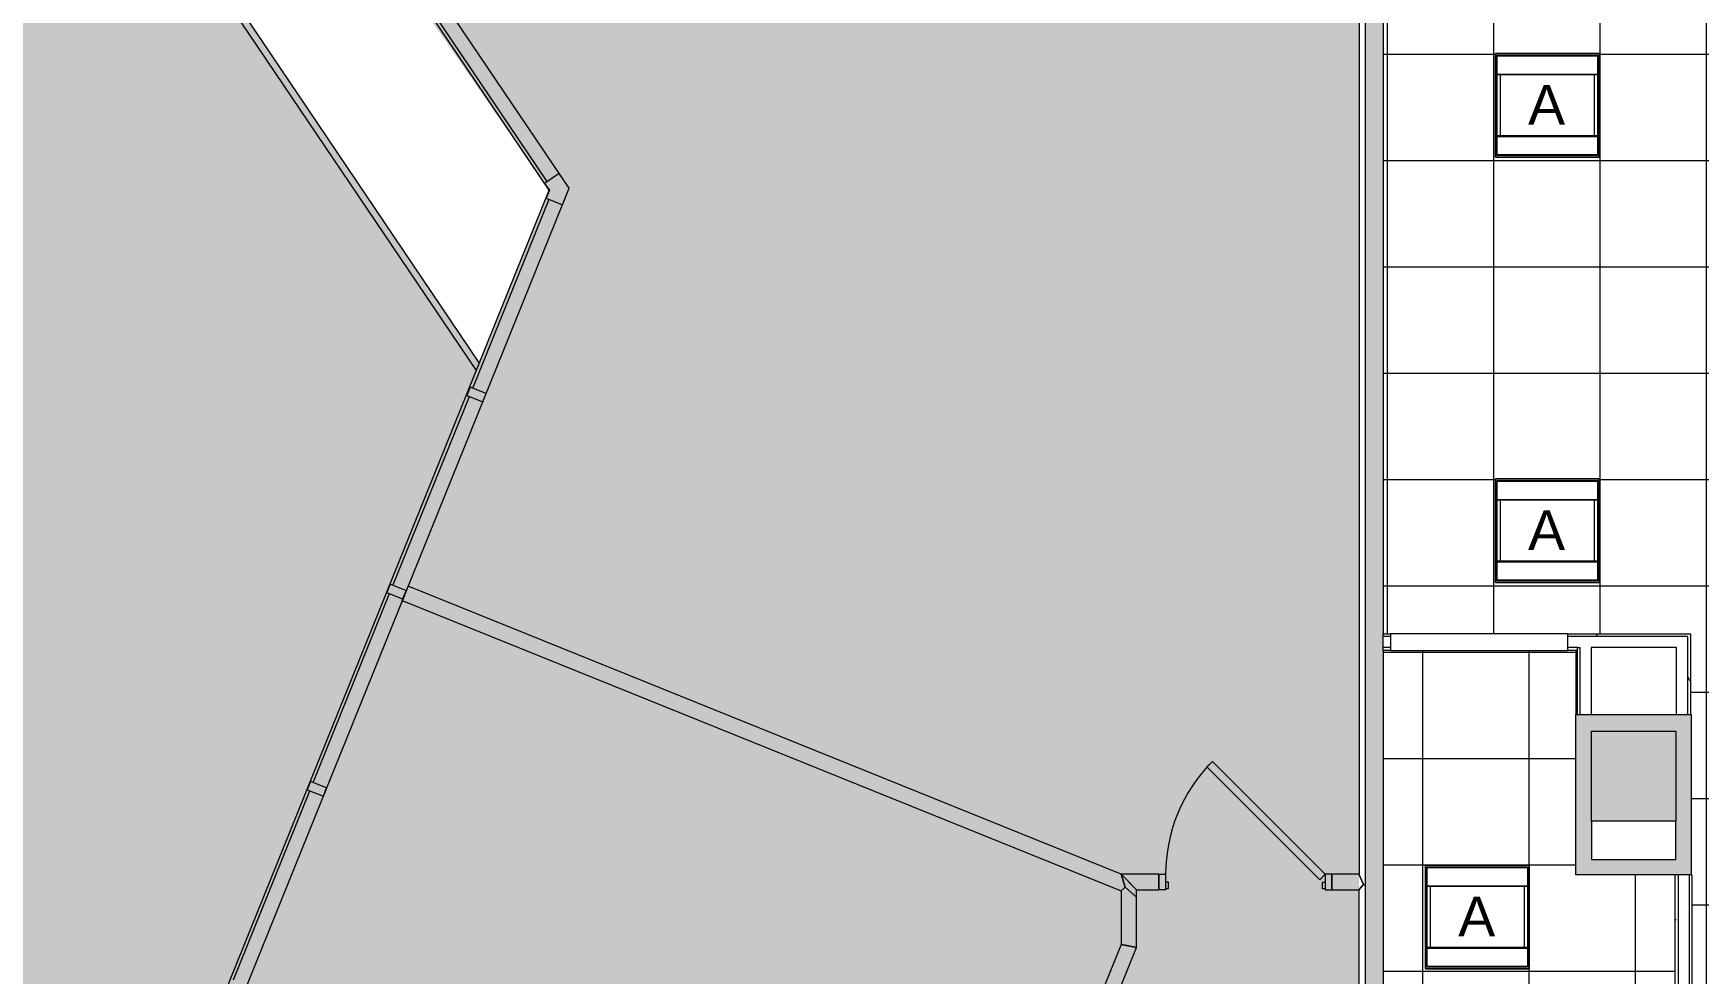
# Model space of a CAD drawing. Header units: inches. Extents: x 240 to 2111, y -1901 to 154.
# Drawn here: x 1089.7 to 1465.5, y -1210.3 to -998 of the extents above; entities that cross this region are included whole.
import ezdxf

# ---------------------------------------------------------------- set-up
doc = ezdxf.new("R2010")
doc.units = ezdxf.units.IN
doc.header["$MEASUREMENT"] = 0
doc.layers.get('DefPoints').update_dxf_attribs({"lineweight": 9})
for name, color, linetype, lineweight in [('8th floor - 800-805 background_dwg', 8, 'Continuous', 9), ('8th floor - background_dwg _2_', 8, 'Continuous', 9), ('A-CLNG', 13, 'Continuous', 13), ('A-CLNG-PATT', 13, 'Continuous', 13), ('A-DETL-GENF', 92, 'Continuous', 9), ('A-WALL', 113, 'Continuous', 13), ('A-Wall-Bldg', 7, 'Continuous', 9), ('A-Wall-Exst', 7, 'Continuous', 9), ('A-WALL-PATT', 111, 'Continuous', 13), ('E-LITE-EQPM', 33, 'Continuous', 9), ('E-LITE-EQPM-IDEN', 33, 'Continuous', 9), ('I-WALL', 2, 'Continuous', 13)]:
    doc.layers.add(name, color=color, linetype=linetype, lineweight=lineweight)
doc.styles.add('Arial', font='arial.ttf', dxfattribs={"height": 9})
pattern_1 = [(0, (0, 0), (30.72, 7.68), [1.267, -21.773, 1.267, -21.773, -122.88]), (0, (0, 0), (30.72, 7.68), [-46.08, 1.267, -44.813, 1.267, -21.773, -53.76]), (0, (0, 0), (30.72, 7.68), [-115.2, 1.267, -14.093, 1.267, -37.133]), (120, (11.52, 3.84), (-22.011075, 22.7643), [1.267, -21.773, 1.267, -21.773, -122.88]), (120, (11.52, 3.84), (-22.011075, 22.7643), [-46.08, 1.267, -44.813, 1.267, -21.773, -53.76]), (120, (11.52, 3.84), (-22.011075, 22.7643), [-115.2, 1.267, -14.093, 1.267, -37.133]), (240, (15.36, 19.2), (-8.708925, -30.4443), [1.267, -21.773, 1.267, -21.773, -122.88]), (240, (15.36, 19.2), (-8.708925, -30.4443), [-46.08, 1.267, -44.813, 1.267, -21.773, -53.76]), (240, (15.36, 19.2), (-8.708925, -30.4443), [-115.2, 1.267, -14.093, 1.267, -37.133])]

# ---------------------------------------------------------------- blocks, each defined once
blk = doc.blocks.new('8th floor - background_dwg _2_-4999054-REFLECTED CEILING PLAN')
at = {"layer": 'DefPoints', "color": 253, "flags": 128}
for points in [[(1607.01, 633.49), (1607.01, 627.35), (1610.51, 627.35), (1610.51, 633.49)], [(1610.51, 625.85), (1610.51, 627.35), (1607.01, 627.35), (1607.01, 625.85), (1610.51, 625.85)], [(1610.26, 625.85), (1610.26, 625.23), (1608.76, 625.23), (1608.76, 625.85), (1610.26, 625.85)], [(1610.25, 589.85), (1610.25, 590.48), (1608.75, 590.48), (1608.75, 589.85), (1610.25, 589.85)], [(1612.19, 583.3), (1610.5, 583.3), (1610.5, 588.35), (1607, 588.35), (1607, 579.8), (1541.96, 418.87), (1545.2, 417.56), (1610.78, 579.8), (1622.82, 579.8), (1657.25, 565.91), (1658.56, 569.16), (1623.5, 583.3), (1612.19, 583.3)], [(1610.5, 589.85), (1610.5, 588.35), (1607, 588.35), (1607, 589.85), (1610.5, 589.85)]]:
    blk.add_lwpolyline(points, dxfattribs=at)
blk.add_lwpolyline([(1607.01, 625.85), (1608.24, 624.62), (1582.78, 599.16), (1581.55, 600.4)], close=True, dxfattribs=at)
at = {"layer": 'DefPoints', "color": 253}
blk.add_arc((1607.01, 625.85), 36, 224.991, 269.991, dxfattribs=at)
blk = doc.blocks.new('8th floor - 800-805 background_dwg-V1-REFLECTED CEILING PLAN')
at = {"layer": 'A-Wall-Bldg', "color": 253}
for p, q in [((1450.67, 450.27), (1412.53, 424.55)), ((1497.31, 433.47), (1454.66, 450.7)), ((1491.66, 434.97), (1347.28, 337.61)), ((1493.33, 434.29), (1348.11, 336.36)), ((1541.81, 415.46), (1499.15, 432.7)), ((1542.1, 418.85), (1545.8, 417.36)), ((1586.31, 397.48), (1543.66, 414.71)), ((1630.81, 379.49), (1588.16, 396.73))]:
    blk.add_line(p, q, dxfattribs=at)
at = {"layer": 'A-Wall-Bldg', "color": 253, "flags": 128}
for points in [[(2210.57, 148.69), (1452.17, 455.22), (1411.29, 427.65)], [(2209.08, 145.01), (2210.57, 148.69), (2212.41, 147.94), (2210.93, 144.26), (1452.61, 450.75), (1327.76, 366.55), (1303.11, 403.11), (1203.45, 335.93)]]:
    blk.add_lwpolyline(points, dxfattribs=at)
for points in [[(1452.63, 450.76), (1454.4, 450.05), (1455.88, 453.72), (1452.16, 455.22), (1448.85, 452.98), (1451.06, 449.7)], [(1500.38, 435.74), (1498.53, 436.48), (1497.06, 432.86), (1498.92, 432.11)], [(1544.88, 417.73), (1543.02, 418.48), (1541.56, 414.85), (1543.41, 414.11)], [(1589.38, 399.75), (1587.53, 400.49), (1586.06, 396.87), (1587.92, 396.12)]]:
    blk.add_lwpolyline(points, close=True, dxfattribs=at)
at = {"layer": 'A-Wall-Exst', "color": 253}
for p, q in [((1274.4, 633.53), (1607.01, 633.53)), ((1610.51, 633.49), (1657.61, 633.49))]:
    blk.add_line(p, q, dxfattribs=at)
at = {"layer": 'A-WALL-PATT', "color": 253, "lineweight": 9}
blk.add_line((1607, 588.35), (1610.5, 588.35), dxfattribs=at)
at = {"layer": 'A-WALL-PATT', "color": 253, "lineweight": 9, "flags": 128}
for points in [[(1609.52, 634.97), (1609.34, 634.53), (1607.01, 633.49), (1609.34, 634.53), (1610.51, 633.49)], [(1610.51, 633.49), (1609.34, 634.53), (1609.52, 634.97)], [(1610.51, 627.35), (1609.34, 627.35), (1607.01, 627.35)], [(1545.2, 417.56), (1544.12, 418), (1541.96, 418.87)]]:
    blk.add_lwpolyline(points, dxfattribs=at)
for points in [[(1609.88, 580.7), (1612.19, 583.3), (1609.88, 580.7), (1610.78, 579.8), (1609.88, 580.7), (1607, 579.8), (1607.9, 580.7), (1610.5, 583.3), (1607, 579.8)], [(1622.99, 580.69), (1622.82, 579.8), (1623.5, 583.3)]]:
    blk.add_lwpolyline(points, close=True, dxfattribs=at)
at = {"layer": 'DefPoints', "color": 253, "flags": 128}
for points in [[(1607.01, 633.49), (1607.01, 627.35), (1610.51, 627.35), (1610.51, 633.49)], [(1610.51, 625.85), (1610.51, 627.35), (1607.01, 627.35), (1607.01, 625.85), (1610.51, 625.85)], [(1610.26, 625.85), (1610.26, 625.23), (1608.76, 625.23), (1608.76, 625.85), (1610.26, 625.85)], [(1610.25, 589.85), (1610.25, 590.48), (1608.75, 590.48), (1608.75, 589.85), (1610.25, 589.85)], [(1612.19, 583.3), (1610.5, 583.3), (1610.5, 588.35), (1607, 588.35), (1607, 579.8), (1541.96, 418.87), (1545.2, 417.56), (1610.78, 579.8), (1622.82, 579.8), (1657.25, 565.91), (1658.56, 569.16), (1623.5, 583.3), (1612.19, 583.3)], [(1610.5, 589.85), (1610.5, 588.35), (1607, 588.35), (1607, 589.85), (1610.5, 589.85)]]:
    blk.add_lwpolyline(points, dxfattribs=at)
blk.add_lwpolyline([(1607.01, 625.85), (1608.24, 624.62), (1582.78, 599.16), (1581.55, 600.4)], close=True, dxfattribs=at)
at = {"layer": 'DefPoints', "color": 253}
blk.add_arc((1607.01, 625.85), 36, 224.991, 269.991, dxfattribs=at)
blk = doc.blocks.new('L-Recessed-Axis-Duo - 2 x 2-V4-REFLECTED CEILING PLAN')
at = {"layer": 'E-LITE-EQPM'}
for p, q in [((-11.7, 11.7), (-11.7, -11.7)), ((11.7, 11.7), (-11.7, 11.7)), ((11.32, 11.32), (-11.32, 11.32)), ((-11.32, 11.32), (-11.32, -11.32)), ((11.32, -11.32), (11.32, 11.32)), ((11.7, -11.7), (11.7, 11.7)), ((-11.37, 11.26), (-11.37, 11.27)), ((-11.37, 11.14), (-11.37, 11.26)), ((-11.37, 11.14), (11.38, 11.14)), ((11.38, 11.27), (11.38, 11.26)), ((11.38, 11.26), (11.38, 11.14)), ((-11.32, 7.03), (11.32, 7.03)), ((-11.32, 7.02), (11.32, 7.02)), ((-11.32, 6.85), (11.32, 6.85)), ((-10.57, 6.86), (-10.57, -6.86)), ((10.57, -6.86), (10.57, 6.86)), ((11.32, -6.85), (-11.32, -6.85)), ((-11.32, -7.02), (11.32, -7.02)), ((-11.32, -7.03), (11.32, -7.03)), ((-11.37, -11.26), (-11.37, -11.14)), ((-11.37, -11.14), (11.38, -11.14)), ((-11.37, -11.27), (-11.37, -11.26)), ((11.38, -11.14), (11.38, -11.26)), ((11.38, -11.26), (11.38, -11.27)), ((-11.7, -11.7), (11.7, -11.7)), ((-11.32, -11.32), (11.32, -11.32))]:
    blk.add_line(p, q, dxfattribs=at)
for points, knots in [([(-11.64, 11.64), (-11.65, 11.65), (-11.65, 11.65), (-11.66, 11.66), (-11.67, 11.67), (-11.68, 11.68), (-11.68, 11.68), (-11.69, 11.69), (-11.69, 11.69), (-11.7, 11.7), (-11.7, 11.7), (-11.7, 11.7), (-11.7, 11.7)], [0, 0, 0, 0, 0.166667, 0.25, 0.333333, 0.416667, 0.5, 0.583333, 0.666667, 0.75, 0.833333, 1, 1, 1, 1]), ([(11.64, 11.64), (11.65, 11.65), (11.65, 11.65), (11.66, 11.66), (11.67, 11.67), (11.68, 11.68), (11.68, 11.68), (11.69, 11.69), (11.69, 11.69), (11.7, 11.7), (11.7, 11.7), (11.7, 11.7), (11.7, 11.7)], [0, 0, 0, 0, 0.166667, 0.25, 0.333333, 0.416667, 0.5, 0.583333, 0.666667, 0.75, 0.833333, 1, 1, 1, 1]), ([(-11.7, -11.7), (-11.7, -11.7), (-11.7, -11.7), (-11.7, -11.7), (-11.69, -11.69), (-11.69, -11.69), (-11.68, -11.68), (-11.68, -11.68), (-11.67, -11.67), (-11.66, -11.66), (-11.65, -11.65), (-11.65, -11.65), (-11.64, -11.64)], [-1, -1, -1, -1, -0.833333, -0.75, -0.666667, -0.583333, -0.5, -0.416667, -0.333333, -0.25, -0.166667, 0, 0, 0, 0]), ([(11.64, -11.64), (11.65, -11.65), (11.65, -11.65), (11.66, -11.66), (11.67, -11.67), (11.68, -11.68), (11.68, -11.68), (11.69, -11.69), (11.69, -11.69), (11.7, -11.7), (11.7, -11.7), (11.7, -11.7), (11.7, -11.7)], [0, 0, 0, 0, 0.166667, 0.25, 0.333333, 0.416667, 0.5, 0.583333, 0.666667, 0.75, 0.833333, 1, 1, 1, 1])]:
    blk.add_open_spline(points, degree=3, knots=knots, dxfattribs=at)
blk = doc.blocks.new('L-Recessed-Axis-Duo - 2 x 2-V5-REFLECTED CEILING PLAN')
at = {"layer": 'E-LITE-EQPM'}
for p, q in [((-11.7, 11.7), (-11.7, -11.7)), ((11.7, 11.7), (-11.7, 11.7)), ((11.32, 11.32), (-11.32, 11.32)), ((-11.32, 11.32), (-11.32, -11.32)), ((11.32, -11.32), (11.32, 11.32)), ((11.7, -11.7), (11.7, 11.7)), ((-11.37, 11.26), (-11.37, 11.27)), ((-11.37, 11.14), (-11.37, 11.26)), ((-11.37, 11.14), (11.38, 11.14)), ((11.38, 11.27), (11.38, 11.26)), ((11.38, 11.26), (11.38, 11.14)), ((-11.32, 7.03), (11.32, 7.03)), ((-11.32, 7.02), (11.32, 7.02)), ((-11.32, 6.85), (11.32, 6.85)), ((-10.57, 6.86), (-10.57, -6.86)), ((10.57, -6.86), (10.57, 6.86)), ((11.32, -6.85), (-11.32, -6.85)), ((-11.32, -7.02), (11.32, -7.02)), ((-11.32, -7.03), (11.32, -7.03)), ((-11.37, -11.26), (-11.37, -11.14)), ((-11.37, -11.14), (11.38, -11.14)), ((-11.37, -11.27), (-11.37, -11.26)), ((11.38, -11.14), (11.38, -11.26)), ((11.38, -11.26), (11.38, -11.27)), ((-11.7, -11.7), (11.7, -11.7)), ((-11.32, -11.32), (11.32, -11.32))]:
    blk.add_line(p, q, dxfattribs=at)
for points, knots in [([(-11.64, 11.64), (-11.65, 11.65), (-11.65, 11.65), (-11.66, 11.66), (-11.67, 11.67), (-11.68, 11.68), (-11.68, 11.68), (-11.69, 11.69), (-11.69, 11.69), (-11.7, 11.7), (-11.7, 11.7), (-11.7, 11.7), (-11.7, 11.7)], [0, 0, 0, 0, 0.166667, 0.25, 0.333333, 0.416667, 0.5, 0.583333, 0.666667, 0.75, 0.833333, 1, 1, 1, 1]), ([(11.64, 11.64), (11.65, 11.65), (11.65, 11.65), (11.66, 11.66), (11.67, 11.67), (11.68, 11.68), (11.68, 11.68), (11.69, 11.69), (11.69, 11.69), (11.7, 11.7), (11.7, 11.7), (11.7, 11.7), (11.7, 11.7)], [0, 0, 0, 0, 0.166667, 0.25, 0.333333, 0.416667, 0.5, 0.583333, 0.666667, 0.75, 0.833333, 1, 1, 1, 1]), ([(-11.7, -11.7), (-11.7, -11.7), (-11.7, -11.7), (-11.7, -11.7), (-11.69, -11.69), (-11.69, -11.69), (-11.68, -11.68), (-11.68, -11.68), (-11.67, -11.67), (-11.66, -11.66), (-11.65, -11.65), (-11.65, -11.65), (-11.64, -11.64)], [-1, -1, -1, -1, -0.833333, -0.75, -0.666667, -0.583333, -0.5, -0.416667, -0.333333, -0.25, -0.166667, 0, 0, 0, 0]), ([(11.64, -11.64), (11.65, -11.65), (11.65, -11.65), (11.66, -11.66), (11.67, -11.67), (11.68, -11.68), (11.68, -11.68), (11.69, -11.69), (11.69, -11.69), (11.7, -11.7), (11.7, -11.7), (11.7, -11.7), (11.7, -11.7)], [0, 0, 0, 0, 0.166667, 0.25, 0.333333, 0.416667, 0.5, 0.583333, 0.666667, 0.75, 0.833333, 1, 1, 1, 1])]:
    blk.add_open_spline(points, degree=3, knots=knots, dxfattribs=at)
blk = doc.blocks.new('L-Recessed-Axis-Duo - 2 x 2-4559999-REFLECTED CEILING PLAN')
at = {"layer": 'E-LITE-EQPM'}
for p, q in [((-11.7, 11.7), (-11.7, -11.7)), ((11.7, 11.7), (-11.7, 11.7)), ((11.32, 11.32), (-11.32, 11.32)), ((-11.32, 11.32), (-11.32, -11.32)), ((11.32, -11.32), (11.32, 11.32)), ((11.7, -11.7), (11.7, 11.7)), ((-11.37, 11.26), (-11.37, 11.27)), ((-11.37, 11.14), (-11.37, 11.26)), ((-11.37, 11.14), (11.38, 11.14)), ((11.38, 11.27), (11.38, 11.26)), ((11.38, 11.26), (11.38, 11.14)), ((-11.32, 7.03), (11.32, 7.03)), ((-11.32, 7.02), (11.32, 7.02)), ((-11.32, 6.85), (11.32, 6.85)), ((-10.57, 6.86), (-10.57, -6.86)), ((10.57, -6.86), (10.57, 6.86)), ((11.32, -6.85), (-11.32, -6.85)), ((-11.32, -7.02), (11.32, -7.02)), ((-11.32, -7.03), (11.32, -7.03)), ((-11.37, -11.26), (-11.37, -11.14)), ((-11.37, -11.14), (11.38, -11.14)), ((-11.37, -11.27), (-11.37, -11.26)), ((11.38, -11.14), (11.38, -11.26)), ((11.38, -11.26), (11.38, -11.27)), ((-11.7, -11.7), (11.7, -11.7)), ((-11.32, -11.32), (11.32, -11.32))]:
    blk.add_line(p, q, dxfattribs=at)
for points, knots in [([(-11.64, 11.64), (-11.65, 11.65), (-11.65, 11.65), (-11.66, 11.66), (-11.67, 11.67), (-11.68, 11.68), (-11.68, 11.68), (-11.69, 11.69), (-11.69, 11.69), (-11.7, 11.7), (-11.7, 11.7), (-11.7, 11.7), (-11.7, 11.7)], [0, 0, 0, 0, 0.166667, 0.25, 0.333333, 0.416667, 0.5, 0.583333, 0.666667, 0.75, 0.833333, 1, 1, 1, 1]), ([(11.64, 11.64), (11.65, 11.65), (11.65, 11.65), (11.66, 11.66), (11.67, 11.67), (11.68, 11.68), (11.68, 11.68), (11.69, 11.69), (11.69, 11.69), (11.7, 11.7), (11.7, 11.7), (11.7, 11.7), (11.7, 11.7)], [0, 0, 0, 0, 0.166667, 0.25, 0.333333, 0.416667, 0.5, 0.583333, 0.666667, 0.75, 0.833333, 1, 1, 1, 1]), ([(-11.7, -11.7), (-11.7, -11.7), (-11.7, -11.7), (-11.7, -11.7), (-11.69, -11.69), (-11.69, -11.69), (-11.68, -11.68), (-11.68, -11.68), (-11.67, -11.67), (-11.66, -11.66), (-11.65, -11.65), (-11.65, -11.65), (-11.64, -11.64)], [-1, -1, -1, -1, -0.833333, -0.75, -0.666667, -0.583333, -0.5, -0.416667, -0.333333, -0.25, -0.166667, 0, 0, 0, 0]), ([(11.64, -11.64), (11.65, -11.65), (11.65, -11.65), (11.66, -11.66), (11.67, -11.67), (11.68, -11.68), (11.68, -11.68), (11.69, -11.69), (11.69, -11.69), (11.7, -11.7), (11.7, -11.7), (11.7, -11.7), (11.7, -11.7)], [0, 0, 0, 0, 0.166667, 0.25, 0.333333, 0.416667, 0.5, 0.583333, 0.666667, 0.75, 0.833333, 1, 1, 1, 1])]:
    blk.add_open_spline(points, degree=3, knots=knots, dxfattribs=at)

msp = doc.modelspace()

# ---------------------------------------------------------------- hatches: boundary and pattern name
at = {"layer": 'A-CLNG-PATT'}
h = msp.add_hatch(dxfattribs=at)
h.set_pattern_fill('FP_10', color=256, style=0, pattern_type=2)
h.set_pattern_definition([(90, (1299.315, -690.752), (24, -1e-15), []), (0, (1299.315, -690.752), (0, -24), [])])
h.paths.add_polyline_path([(1591.5, -1234.44), (1591.5, -1153.84), (1633.19, -1153.84), (1633.19, -1063.11), (1469.5, -1063.11), (1469.5, -897.51), (1441.85, -897.51), (1441.85, -867.26), (1468.01, -867.26), (1468.01, -320.96), (1481.61, -287.28), (1421.48, -262.99), (1393.75, -331.7), (1394.39, -332.64), (1415.42, -318.45), (1431.65, -342.51), (1407.43, -358.46), (1393.31, -337.59), (1393.23, -337.64), (1392.04, -335.88), (1363.43, -406.73), (1209.25, -344.49), (1209.22, -344.56), (959.05, -243.48), (850.6, -511.9), (922.08, -617.93), (961.9, -591.09), (1159.1, -883.6), (1340.11, -764.42), (1394.66, -847.26), (1394.34, -847.47), (1394.37, -1133.54), (1463.68, -1133.54), (1463.68, -1151.74), (1463.87, -1151.74), (1463.87, -1187.99), (1463.99, -1187.99), (1463.99, -1234.44), (1539.37, -1234.44)], flags=0)
h.paths.add_polyline_path([(1491.24, -1219.25), (1489.49, -1219.25), (1489.49, -1170.25), (1491.24, -1170.25), (1491.24, -1217.06)], flags=0)
h.paths.add_polyline_path([(1537.62, -1219.25), (1537.62, -1170.25), (1539.37, -1170.25), (1539.37, -1219.25)], flags=0)
h.paths.add_polyline_path([(1489.49, -1123.25), (1489.49, -1074.25), (1491.24, -1074.25), (1491.24, -1123.25)], flags=0)
h.paths.add_polyline_path([(1539.37, -1123.25), (1537.62, -1123.25), (1537.62, -1074.25), (1539.37, -1074.25), (1539.37, -1115.08)], flags=0)
h.paths.add_polyline_path([(1587.37, -1123.25), (1585.62, -1123.25), (1585.62, -1074.25), (1587.37, -1074.25)], flags=0)
h.paths.add_polyline_path([(1438.34, -1121.95), (1419.66, -1121.95), (1419.66, -1098.54), (1443.06, -1098.54), (1443.06, -1121.95)], flags=0)
h.paths.add_polyline_path([(1443.06, -1025.95), (1419.66, -1025.95), (1419.66, -1002.54), (1443.06, -1002.54), (1443.06, -1024.99)], flags=0)
h.paths.add_polyline_path([(1443.06, -930.2), (1419.66, -930.2), (1419.66, -906.79), (1443.06, -906.79), (1443.06, -926.73)], flags=0)
h.paths.add_polyline_path([(1438.34, -834.1), (1419.66, -834.1), (1419.66, -810.69), (1443.06, -810.69), (1443.06, -834.1), (1441.85, -834.1)], flags=0)
h.paths.add_polyline_path([(1204.45, -810.4), (1203.82, -810.4), (1203.82, -786.99), (1227.22, -786.99), (1227.22, -810.4), (1211.75, -810.4)], flags=0)
h.paths.add_polyline_path([(1154.95, -810.4), (1131.55, -810.4), (1131.55, -786.99), (1154.95, -786.99), (1154.95, -808.82)], flags=0)
h.paths.add_polyline_path([(1192.78, -768.9), (1183.37, -754.94), (1183.63, -754.76), (1171.33, -736.52), (1189.57, -724.22), (1201.87, -742.46), (1202.13, -742.29), (1209.45, -753.14), (1241.84, -731.3), (1237.87, -725.43), (1380.17, -629.48), (1364.52, -606.26), (1387.32, -590.88), (1408.86, -622.83), (1386.06, -638.2), (1386.23, -638.46), (1192.95, -768.78)], flags=0)
h.paths.add_polyline_path([(1193.8, -763.69), (1206.34, -755.24), (1199.02, -744.38), (1186.48, -752.84), (1193.64, -763.46)], flags=0)
h.paths.add_polyline_path([(1275.64, -762.21), (1275.64, -738.81), (1299.04, -738.81), (1299.04, -762.21), (1277.54, -762.21)], flags=0)
h.paths.add_polyline_path([(1083.51, -738.91), (1083.51, -715.51), (1106.91, -715.51), (1106.91, -738.91), (1087.5, -738.91)], flags=0)
h.paths.add_polyline_path([(1419.66, -738.22), (1419.66, -714.82), (1443.06, -714.82), (1443.06, -738.22), (1423.72, -738.22)], flags=0)
h.paths.add_polyline_path([(1244.43, -729.55), (1384.14, -635.35), (1382.27, -632.59), (1242.56, -726.79)], flags=0)
h.paths.add_polyline_path([(1347.64, -715.12), (1347.64, -691.71), (1371.04, -691.71), (1371.04, -715.12), (1350.63, -715.12)], flags=0)
h.paths.add_polyline_path([(1233.68, -690.19), (1227.01, -690.19), (1227.01, -666.79), (1250.41, -666.79), (1250.41, -690.19), (1240.99, -690.19)], flags=0)
h.paths.add_polyline_path([(1160.59, -666.86), (1156.25, -666.86), (1156.25, -643.46), (1179.65, -643.46), (1179.65, -666.86), (1167.9, -666.86)], flags=0)
h.paths.add_polyline_path([(1036.33, -666.66), (1035.51, -666.66), (1035.51, -643.25), (1058.91, -643.25), (1058.91, -666.66), (1043.64, -666.66)], flags=0)
h.paths.add_polyline_path([(1114.48, -652.42), (1090.74, -617.22), (1108.98, -604.92), (1109.55, -605.76), (1295.39, -480.45), (1294.76, -479.51), (1313, -467.21), (1313.63, -468.15), (1313.71, -468.1), (1336.87, -502.46), (1114.48, -652.42)], flags=0)
h.paths.add_polyline_path([(1419.66, -642.67), (1419.66, -619.27), (1443.06, -619.27), (1443.06, -642.67), (1423.72, -642.67)], flags=0)
h.paths.add_polyline_path([(1323.31, -642.19), (1299.91, -642.19), (1299.91, -618.79), (1323.31, -618.79), (1323.31, -639.82)], flags=0)
h.paths.add_polyline_path([(1227.91, -619.67), (1227.91, -596.27), (1251.31, -596.27), (1251.31, -619.67), (1233.68, -619.67)], flags=0)
h.paths.add_polyline_path([(1373.27, -613.65), (1390.89, -601.77), (1386.47, -595.22), (1368.86, -607.1), (1373.13, -613.44)], flags=0)
h.paths.add_polyline_path([(1306.77, -571.12), (1299.91, -571.12), (1299.91, -547.72), (1323.31, -547.72), (1323.31, -571.12), (1314.08, -571.12)], flags=0)
h.paths.add_polyline_path([(961.9, -547.39), (939.58, -547.39), (939.58, -523.99), (962.99, -523.99), (962.99, -547.39)], flags=0)
h.paths.add_polyline_path([(1438.34, -546.6), (1419.66, -546.6), (1419.66, -523.2), (1443.06, -523.2), (1443.06, -546.6)], flags=0)
h.paths.add_polyline_path([(1145.97, -546.42), (1131.58, -546.39), (1131.58, -523.02), (1154.99, -523.02), (1154.99, -546.42), (1153.28, -546.42)], flags=0)
h.paths.add_polyline_path([(1059.06, -546.39), (1035.66, -546.39), (1035.66, -522.99), (1059.06, -523.02), (1059.06, -545.49)], flags=0)
h.paths.add_polyline_path([(936.14, -506.49), (914.14, -506.49), (914.14, -484.49), (936.14, -484.49)], flags=0)
h.paths.add_polyline_path([(939.58, -451.39), (939.58, -427.99), (962.99, -427.99), (962.99, -451.39), (941.31, -451.39)], flags=0)
h.paths.add_polyline_path([(1138.66, -451.39), (1131.58, -451.39), (1131.58, -427.99), (1154.99, -427.99), (1154.99, -451.39), (1145.97, -451.39)], flags=0)
h.paths.add_polyline_path([(1328.7, -451.39), (1323.58, -451.39), (1323.58, -427.99), (1346.99, -427.99), (1346.99, -451.39), (1336.01, -451.39)], flags=0)
h.paths.add_polyline_path([(1058.26, -450.39), (1035.66, -450.39), (1035.66, -426.99), (1059.06, -426.99), (1059.06, -450.39)], flags=0)
h.paths.add_polyline_path([(1240.99, -450.39), (1227.66, -450.39), (1227.66, -426.99), (1251.06, -426.99), (1251.06, -450.39), (1248.3, -450.39)], flags=0)
h.paths.add_polyline_path([(1419.66, -450.39), (1419.66, -426.99), (1443.06, -426.99), (1443.06, -450.39), (1423.72, -450.39)], flags=0)
h.paths.add_polyline_path([(1419.66, -378.53), (1419.66, -355.13), (1443.06, -355.13), (1443.06, -378.53), (1423.72, -378.53)], flags=0)
h.paths.add_polyline_path([(941.31, -355.39), (939.58, -355.39), (939.58, -331.99), (962.99, -331.99), (962.99, -355.39), (948.62, -355.39)], flags=0)
h.paths.add_polyline_path([(1145.97, -354.42), (1131.58, -354.39), (1131.58, -331.02), (1154.99, -331.02), (1154.99, -354.42), (1153.28, -354.42)], flags=0)
h.paths.add_polyline_path([(1035.66, -354.39), (1035.66, -330.99), (1059.06, -331.02), (1059.06, -354.39), (1036.33, -354.39)], flags=0)
h = msp.add_hatch(dxfattribs=at)
h.set_pattern_fill('FP_18', color=256, style=0, pattern_type=2)
h.set_pattern_definition([(90, (1427.293, -1185.71), (24, -1e-15), []), (0, (1427.293, -1185.71), (0, -24), [])])
h.paths.add_polyline_path([(1394.34, -1234.44), (1460.24, -1234.44), (1460.24, -1187.99), (1437.84, -1187.99), (1437.84, -1137.29), (1394.34, -1137.29), (1394.34, -1232.34)], flags=0)
h.paths.add_polyline_path([(1427.29, -1209.14), (1403.89, -1209.14), (1403.89, -1185.74), (1427.29, -1185.74), (1427.29, -1205.78)], flags=0)
at = {"layer": 'A-DETL-GENF'}
h = msp.add_hatch(color=254, dxfattribs=at)
h.paths.add_polyline_path([(803.81, -1901.45), (2110.78, -1901.45), (2110.78, -176.86), (2008.52, -429.97), (1892.39, -383.05), (1892.39, -747.55), (1888.89, -747.55), (1888.89, -489.42), (1881.89, -489.42), (1881.89, -485.92), (1888.89, -485.92), (1888.89, -381.64), (1871.3, -374.53), (1913.44, -270.22), (1928.64, -276.36), (1927.33, -279.61), (1915.37, -274.78), (1875.85, -372.6), (2006.58, -425.41), (2068.3, -272.67), (1992.86, -242.19), (1970.67, -297.12), (1964.41, -294.59), (1965.72, -291.35), (1968.74, -292.56), (1989.62, -240.88), (1981.97, -237.79), (1983.28, -234.55), (2069.61, -269.42), (2110.78, -167.52), (2110.78, 42.18), (1940.83, 110.88), (1553.94, 110.88), (1494.21, -36.95), (1610.28, -83.84), (1608.97, -87.09), (1480.15, -35.04), (1481.46, -31.8), (1490.97, -35.64), (1550.16, 110.88), (1346.5, 110.88), (1315.87, 35.15), (1393.31, 3.82), (1393.43, 4.11), (1413.83, -4.13), (1413.74, -4.44), (1444.38, -16.81), (1443.06, -20.06), (1412.41, -7.67), (1405.58, -24.53), (1385.19, -16.29), (1392, 0.57), (1294.39, 40.06), (1295.7, 43.3), (1312.62, 36.46), (1342.72, 110.88), (1145.86, 110.88), (1150.94, 108.82), (1148.52, 102.84), (1258.62, 58.3), (1257.31, 55.06), (1147.2, 99.6), (1139.52, 80.6), (1115.51, 90.32), (1123.83, 110.88), (631.53, 110.88), (624.73, 94.03), (792.9, 26), (797.01, 36.17), (959.52, -29.48), (958.26, -32.61), (992.67, -46.53), (990.79, -51.16), (827.72, 14.8), (792.13, -73.28), (994.81, -155.26), (1030.43, -67.2), (1027.87, -66.16), (1029.75, -61.53), (1058.18, -73.03), (1056.3, -77.66), (1037.85, -70.2), (1002.22, -158.26), (1015.08, -163.45), (1018.42, -155.21), (1038.81, -163.45), (1030.57, -183.85), (1010.17, -175.6), (1010.93, -173.71), (998.08, -168.51), (976.49, -221.88), (1215.66, -318.63), (1265.23, -195.93), (1222.67, -178.72), (1234.41, -149.71), (1093.38, -92.66), (1095.26, -88.03), (1283.56, -164.2), (1281.68, -168.83), (1280.66, -168.42), (1244.39, -258.21), (1281.37, -273.17), (1285.4, -263.21), (1305.79, -271.45), (1298.33, -289.91), (1307.84, -293.76), (1347.55, -195.48), (1318.76, -183.83), (1320.64, -179.2), (1352.67, -192.15), (1350.78, -196.82), (1494.45, -254.87), (1496.31, -250.28), (1637.87, -307.47), (1637.86, -1157.84), (1596.49, -1157.84), (1596.49, -1238.44), (1393.68, -1238.48), (1390.34, -1246.85), (1390.34, -1238.44), (1388.86, -1238.44), (1388.86, -855.25), (1285.16, -925.18), (1265.15, -975.36), (1229.33, -960.88), (1199.86, -980.75), (1179.39, -995), (1206.13, -1033.42), (1190.34, -1072.48), (1093.05, -928.2), (1092.62, -927.66), (1092.08, -927.23), (1091.46, -926.93), (1090.79, -926.79), (1090.1, -926.8), (1089.43, -926.97), (1088.82, -927.28), (1040.99, -959.53), (1028.72, -950.31), (1016.73, -940.73), (1005.04, -930.78), (993.65, -920.48), (982.58, -909.85), (971.84, -898.88), (961.44, -887.59), (951.38, -876), (941.31, -863.63), (932.34, -851.92), (923.37, -839.46), (914.79, -826.73), (906.6, -813.75), (898.8, -800.52), (891.41, -787.07), (884.43, -773.4), (877.86, -759.52), (871.72, -745.45), (866.01, -731.2), (860.73, -716.79), (855.89, -702.22), (851.5, -687.51), (847.55, -672.68), (895.3, -640.47), (895.87, -640), (896.35, -639.3), (896.59, -638.72), (896.69, -637.99), (896.59, -637.19), (896.31, -636.49), (811.28, -510.38), (305.2, -510.38), (305.2, -339.24), (300.95, -339.24), (300.95, -335.74), (343.64, -335.74), (357.87, -300.53), (351.67, -298.02), (362.17, -272.03), (368.37, -274.53), (394.33, -210.29), (355.22, -194.49), (356.53, -191.24), (362.31, -193.57), (381.76, -145.42), (375.99, -143.08), (377.3, -139.84), (416.41, -155.63), (461.67, -43.6), (434.32, -32.55), (437.22, -25.37), (440.47, -26.68), (438.87, -30.62), (552.11, -76.36), (596.87, 34.43), (483.64, 80.18), (475.59, 60.26), (481.6, 57.83), (472.61, 35.57), (466.6, 38), (455.45, 10.41), (452.21, 11.72), (463.35, 39.31), (450.36, 44.57), (459.35, 66.82), (472.35, 61.57), (481.71, 84.74), (598.18, 37.68), (627.76, 110.88), (239.63, 110.88), (239.63, -1901.45), (801.64, -1901.45)], flags=0)
h.paths.add_polyline_path([(1701.73, -747.55), (1698.23, -747.55), (1698.23, -470.21), (1701.73, -470.21), (1701.73, -485.92), (1841.89, -485.96), (1841.89, -489.42), (1701.73, -489.42), (1701.73, -643.75)], flags=0)
h.paths.add_polyline_path([(713.83, -737.92), (688.79, -727.81), (695.59, -710.99), (720.62, -721.11), (713.97, -737.56)], flags=0)
h.paths.add_polyline_path([(473.33, -647.04), (451.84, -638.35), (460.83, -616.1), (482.32, -624.78), (474.65, -643.75)], flags=0)
h.paths.add_polyline_path([(1727.98, -601.81), (1727.98, -579.81), (1749.98, -579.81), (1749.98, -601.81)], flags=0)
h.paths.add_polyline_path([(1698.23, -430.21), (1698.23, -265.39), (1114.16, -29.41), (1115.47, -26.16), (1601.7, -222.61), (1623.43, -168.83), (1632.93, -172.67), (1631.62, -175.92), (1625.36, -173.39), (1604.94, -223.92), (1643.89, -239.65), (1664.3, -189.12), (1657.58, -186.41), (1658.89, -183.16), (1704.64, -201.65), (1703.33, -204.89), (1667.55, -190.43), (1647.13, -240.97), (1726.79, -273.15), (1747.21, -222.62), (1740.42, -219.88), (1741.73, -216.63), (1748.52, -219.37), (1753.92, -206.01), (1796.89, -223.37), (1795.58, -226.62), (1755.86, -210.57), (1728.95, -277.16), (1728.95, -289.53), (1751.97, -289.53), (1751.97, -322.54), (1827.01, -352.86), (1866.45, -255.25), (1828.92, -240.09), (1830.23, -236.84), (1871.01, -253.32), (1828.95, -357.42), (1725.45, -315.6), (1725.45, -276.38), (1701.73, -266.8), (1701.73, -430.21)], flags=0)
h.paths.add_polyline_path([(1207.25, -339.45), (1214.16, -322.33), (967.57, -222.58), (990.66, -165.51), (987.76, -164.34), (967.89, -213.52), (918.74, -193.69), (908.6, -218.78), (1186.4, -331.02)], flags=0)
h.paths.add_polyline_path([(260.95, -339.24), (242.95, -339.24), (242.95, -335.74), (260.95, -335.74)], flags=0)
h.paths.add_polyline_path([(1749.97, -321.73), (1749.97, -315.53), (1734.61, -315.53), (1749.25, -321.44)], flags=0)
h.paths.add_polyline_path([(1747.21, -291.81), (1749.97, -291.81), (1749.97, -291.53), (1728.95, -291.53), (1728.95, -291.81), (1746.66, -291.81)], flags=0)
h.paths.add_polyline_path([(1277.93, -281.67), (1279.87, -276.88), (1242.89, -261.92), (1240.94, -266.73), (1277.15, -281.36)], flags=0)
h.paths.add_polyline_path([(1944.88, -222.81), (1929.12, -216.44), (1930.43, -213.19), (1935.63, -215.29), (1987.54, -86.83), (1990.78, -88.14), (1938.88, -216.61), (1946.19, -219.56)], flags=0)
h.paths.add_polyline_path([(395.64, -207.04), (399.56, -197.32), (372.21, -186.27), (384.55, -155.73), (411.9, -166.77), (415.05, -158.87), (385.01, -146.73), (365.55, -194.89), (394.33, -206.51)], flags=0)
h.paths.add_polyline_path([(965.12, -207.01), (983.12, -162.46), (938.64, -144.47), (920.62, -189.03), (963.25, -206.26)], flags=0)
h.paths.add_polyline_path([(1892.03, -201.45), (1723.86, -133.48), (1725.16, -130.26), (1802.23, -161.39), (1864.13, -8.18), (1867.37, -9.49), (1805.47, -162.71), (1893.34, -198.21)], flags=0)
h.paths.add_polyline_path([(400.31, -195.47), (401.16, -193.37), (378.91, -184.37), (387.9, -162.12), (410.15, -171.11), (411.15, -168.63), (385.66, -158.33), (374.81, -185.17), (399.56, -195.17)], flags=0)
h.paths.add_polyline_path([(1266.54, -192.69), (1276.95, -166.92), (1237.65, -151.02), (1227.23, -176.79), (1265.23, -192.16)], flags=0)
h.paths.add_polyline_path([(1012.81, -169.08), (1013.2, -168.1), (1000.35, -162.9), (999.95, -163.88), (1011.41, -168.51)], flags=0)
h.paths.add_polyline_path([(992.54, -160.88), (992.93, -159.9), (940.89, -138.85), (940.52, -139.83), (983.12, -157.07)], flags=0)
h.paths.add_polyline_path([(1672.33, -132.53), (1651.93, -124.29), (1658.82, -107.23), (1646.06, -102.07), (1647.37, -98.83), (1660.13, -103.99), (1660.17, -103.89), (1668.75, -107.36), (1720.61, 21.02), (1710.42, 25.14), (1720.16, 49.25), (1744.26, 39.51), (1734.52, 15.4), (1723.86, 19.71), (1671.99, -108.67), (1680.57, -112.13), (1680.57, -112.24), (1688.07, -115.27), (1686.76, -118.52), (1679.22, -115.47), (1673.24, -130.26)], flags=0)
h.paths.add_polyline_path([(2000.45, -89.89), (1980.05, -81.64), (1988.29, -61.24), (2008.69, -69.49), (2003.33, -82.75)], flags=0)
h.paths.add_polyline_path([(1077.07, -14.42), (1072.05, -12.39), (1073.36, -9.15), (1078.38, -11.18)], flags=0)
h.paths.add_polyline_path([(1138.42, 83.21), (1138.49, 83.38), (1118.18, 91.59), (1118.11, 91.42), (1137.99, 83.38)], flags=0)
h.paths.add_polyline_path([(1146.74, 103.78), (1148.33, 107.72), (1140.52, 110.88), (1129.18, 110.88), (1138.49, 107.11)], flags=0)
at = {"layer": 'A-WALL'}
msp.add_hatch(color=250, dxfattribs=at).paths.add_polyline_path([(1441.34, -1175.87), (1460.37, -1175.87), (1460.37, -1155.49), (1441.34, -1155.49), (1441.34, -1162.55)], flags=0)
at = {"layer": 'A-WALL-PATT', "lineweight": 9}
for points in [[(1390.34, -1246.85), (1394.34, -1236.83), (1394.34, -851.55), (1390.34, -854.25), (1390.34, -1209.71)], [(1463.68, -1155.49), (1463.87, -1155.49), (1463.87, -1151.74), (1437.84, -1151.74), (1437.84, -1155.49), (1463.05, -1155.49)], [(1438.34, -1187.99), (1441.34, -1187.99), (1441.34, -1155.49), (1437.84, -1155.49), (1437.84, -1187.99)], [(1460.87, -1184.49), (1463.87, -1184.49), (1463.87, -1155.49), (1460.37, -1155.49), (1460.37, -1184.49)], [(1463.87, -1187.99), (1463.87, -1184.49), (1441.34, -1184.49), (1441.34, -1187.99), (1463.68, -1187.99)]]:
    msp.add_hatch(color=7, dxfattribs=at).paths.add_polyline_path(points, flags=0)
h = msp.add_hatch(dxfattribs=at)
h.set_pattern_fill('FP_2', color=256, style=0, pattern_type=2)
h.set_pattern_definition(pattern_1)
h.paths.add_polyline_path([(1438.12, -1134.17), (1463.05, -1134.17), (1463.03, -1133.54), (1438.12, -1133.54)], flags=0)
h = msp.add_hatch(dxfattribs=at)
h.set_pattern_fill('FP_2', color=256, style=0, pattern_type=2)
h.set_pattern_definition(pattern_1)
h.paths.add_polyline_path([(1463.68, -1151.74), (1463.68, -1133.54), (1463.05, -1133.54), (1463.05, -1151.74)], flags=0)
h = msp.add_hatch(dxfattribs=at)
h.set_pattern_fill('FP_2', color=256, style=0, pattern_type=2)
h.set_pattern_definition(pattern_1)
h.paths.add_polyline_path([(1460.87, -1234.44), (1460.87, -1187.99), (1460.24, -1187.99), (1460.24, -1234.44)], flags=0)

# ---------------------------------------------------------------- linework, layer by layer
at = {"layer": 'A-CLNG'}
for p, q in [((1443.06, -1002.54), (1419.66, -1002.54)), ((1419.66, -1002.54), (1419.66, -1025.95)), ((1443.06, -1025.95), (1443.06, -1002.54)), ((1419.66, -1025.95), (1443.06, -1025.95)), ((1443.06, -1098.54), (1419.66, -1098.54)), ((1419.66, -1098.54), (1419.66, -1121.95)), ((1443.06, -1121.95), (1443.06, -1098.54)), ((1419.66, -1121.95), (1443.06, -1121.95)), ((1437.84, -1137.29), (1437.84, -1151.74)), ((1427.29, -1185.74), (1403.89, -1185.74)), ((1403.89, -1185.74), (1403.89, -1209.14)), ((1427.29, -1209.14), (1427.29, -1185.74)), ((1403.89, -1209.14), (1427.29, -1209.14))]:
    msp.add_line(p, q, dxfattribs=at)
at = {"layer": 'A-WALL'}
for p, q in [((1394.34, -1137.29), (1394.34, -1133.54)), ((1395.97, -1134.17), (1394.34, -1134.17)), ((1463.05, -1134.17), (1435.97, -1134.17)), ((1463.05, -1151.74), (1463.05, -1134.17)), ((1395.97, -1136.67), (1394.34, -1136.67)), ((1438.12, -1136.67), (1435.97, -1136.67)), ((1438.16, -1136.67), (1438.78, -1136.67)), ((1438.78, -1151.74), (1438.78, -1136.67)), ((1460.87, -1187.99), (1460.87, -1234.44)), ((1463.37, -1187.99), (1463.37, -1234.44))]:
    msp.add_line(p, q, dxfattribs=at)
at = {"layer": 'A-WALL', "lineweight": 9}
for p, q in [((1441.34, -1175.87), (1441.34, -1155.49)), ((1441.34, -1155.49), (1460.37, -1155.49)), ((1460.37, -1155.49), (1460.37, -1175.87))]:
    msp.add_line(p, q, dxfattribs=at)
at = {"layer": 'A-WALL', "color": 8, "lineweight": 20}
msp.add_line((1460.37, -1175.87), (1441.34, -1175.87), dxfattribs=at)
at = {"layer": 'I-WALL', "color": 8, "lineweight": 20}
for p, q in [((1394.34, -846.73), (1394.34, -1133.54)), ((1390.34, -1246.85), (1390.34, -854.25)), ((1394.34, -1137.29), (1394.34, -1234.44)), ((1437.84, -1151.74), (1463.87, -1151.74)), ((1437.84, -1187.99), (1437.84, -1151.74)), ((1463.87, -1151.74), (1463.87, -1187.99)), ((1441.34, -1175.87), (1441.34, -1184.49)), ((1460.37, -1184.49), (1460.37, -1175.87)), ((1441.34, -1184.49), (1460.37, -1184.49)), ((1463.87, -1187.99), (1437.84, -1187.99))]:
    msp.add_line(p, q, dxfattribs=at)
at = {"layer": 'I-WALL'}
for p, q in [((1394.34, -1133.54), (1395.97, -1133.54)), ((1395.97, -1133.54), (1395.97, -1137.29)), ((1435.97, -1133.54), (1463.68, -1133.54)), ((1435.97, -1137.29), (1435.97, -1133.54)), ((1463.68, -1133.54), (1463.68, -1151.74)), ((1395.97, -1137.29), (1394.34, -1137.29)), ((1438.12, -1137.29), (1435.97, -1137.29)), ((1438.16, -1136.67), (1438.12, -1136.67)), ((1438.12, -1136.67), (1438.12, -1137.29)), ((1438.16, -1151.74), (1438.16, -1136.67)), ((1460.55, -1136.67), (1441.28, -1136.67)), ((1441.28, -1136.67), (1441.28, -1151.74)), ((1460.55, -1151.74), (1460.55, -1136.67)), ((1460.24, -1234.44), (1460.24, -1187.99)), ((1463.87, -1187.99), (1463.99, -1187.99)), ((1463.99, -1187.99), (1463.99, -1234.44))]:
    msp.add_line(p, q, dxfattribs=at)
at = {"layer": 'I-WALL', "lineweight": 9}
for p, q in [((1435.97, -1133.54), (1395.97, -1133.54)), ((1395.97, -1137.29), (1435.97, -1137.29))]:
    msp.add_line(p, q, dxfattribs=at)

# ---------------------------------------------------------------- block references
at = {"layer": '8th floor - 800-805 background_dwg', "color": 253, "rotation": 270.0000000000001}
msp.add_blockref('8th floor - 800-805 background_dwg-V1-REFLECTED CEILING PLAN', (755.37, 419.18), dxfattribs=at)
msp.add_blockref('8th floor - 800-805 background_dwg-V1-REFLECTED CEILING PLAN', (755.37, 419.18), dxfattribs=at)
msp.add_blockref('8th floor - 800-805 background_dwg-V1-REFLECTED CEILING PLAN', (755.37, 419.18), dxfattribs=at)
msp.add_blockref('8th floor - 800-805 background_dwg-V1-REFLECTED CEILING PLAN', (755.37, 419.18), dxfattribs=at)
at = {"layer": '8th floor - background_dwg _2_', "color": 253, "rotation": 270.0000000000001}
msp.add_blockref('8th floor - background_dwg _2_-4999054-REFLECTED CEILING PLAN', (755.37, 419.18), dxfattribs=at)
msp.add_blockref('8th floor - background_dwg _2_-4999054-REFLECTED CEILING PLAN', (755.37, 419.18), dxfattribs=at)
at = {"layer": 'E-LITE-EQPM', "extrusion": (0, 0, -1), "rotation": 180}
for name, p in [('L-Recessed-Axis-Duo - 2 x 2-V4-REFLECTED CEILING PLAN', (-1431.36, -1014.25)), ('L-Recessed-Axis-Duo - 2 x 2-4559999-REFLECTED CEILING PLAN', (-1431.36, -1110.25)), ('L-Recessed-Axis-Duo - 2 x 2-V5-REFLECTED CEILING PLAN', (-1415.59, -1197.44))]:
    msp.add_blockref(name, p, dxfattribs=at)

# ---------------------------------------------------------------- texts
at = {"layer": 'E-LITE-EQPM-IDEN', "char_height": 9, "width": 10.302, "attachment_point": 1, "style": 'Arial'}
for insert in [(1427.01, -1009.66), (1427.01, -1105.66), (1411.24, -1192.85)]:
    msp.add_mtext('A', dxfattribs=dict(at, insert=insert))

doc.saveas('drawing.dxf')
